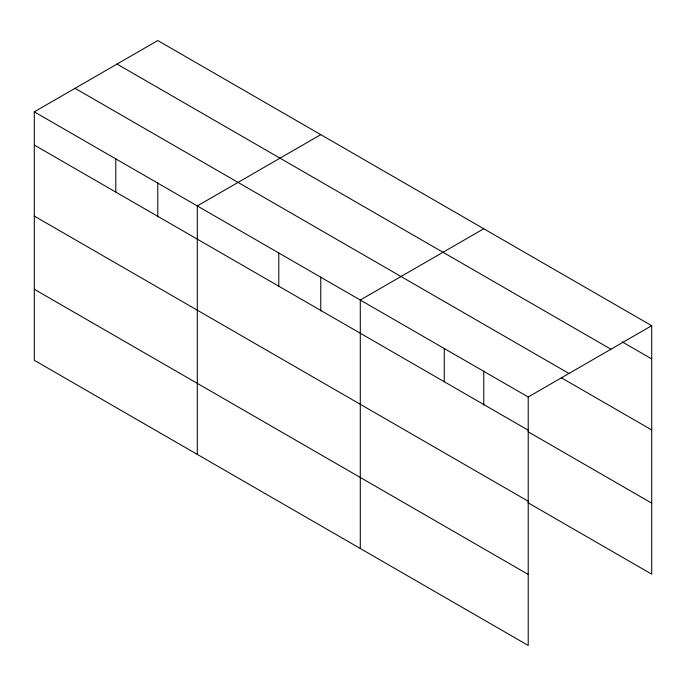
<?xml version="1.0" encoding="UTF-8"?>
<svg xmlns="http://www.w3.org/2000/svg" width="686" height="686" viewBox="0 0 686 686"><rect width="100%" height="100%" fill="white"/><g stroke="black" fill="none" stroke-linecap="round" stroke-linejoin="round"><path stroke-width="1.03" d="M34.3 111.835L528.22 396.997L528.22 645.457L34.3 360.296L34.3 111.835L157.78 40.543L651.7 325.704L651.7 574.165L528.057 502.778M320.774 134.645L197.294 205.937L197.294 454.398M483.767 228.747L360.287 300.039L360.287 548.5M528.22 396.997L651.7 325.704M622.176 341.868L651.7 358.915M117.032 64.072L610.952 349.234M75.048 88.314L568.968 373.467M561.277 377.746L651.7 429.95M34.3 145.046L528.22 430.208M528.057 431.751L651.7 503.13M34.3 216.081L528.22 501.243M34.3 289.26L528.22 574.422M483.767 371.177L483.767 405.117M444.254 348.522L444.254 381.733M320.774 277.075L320.774 311.015M278.79 252.988L278.79 286.208M157.78 182.973L157.78 216.913M115.797 158.886L115.797 192.106"/></g></svg>
